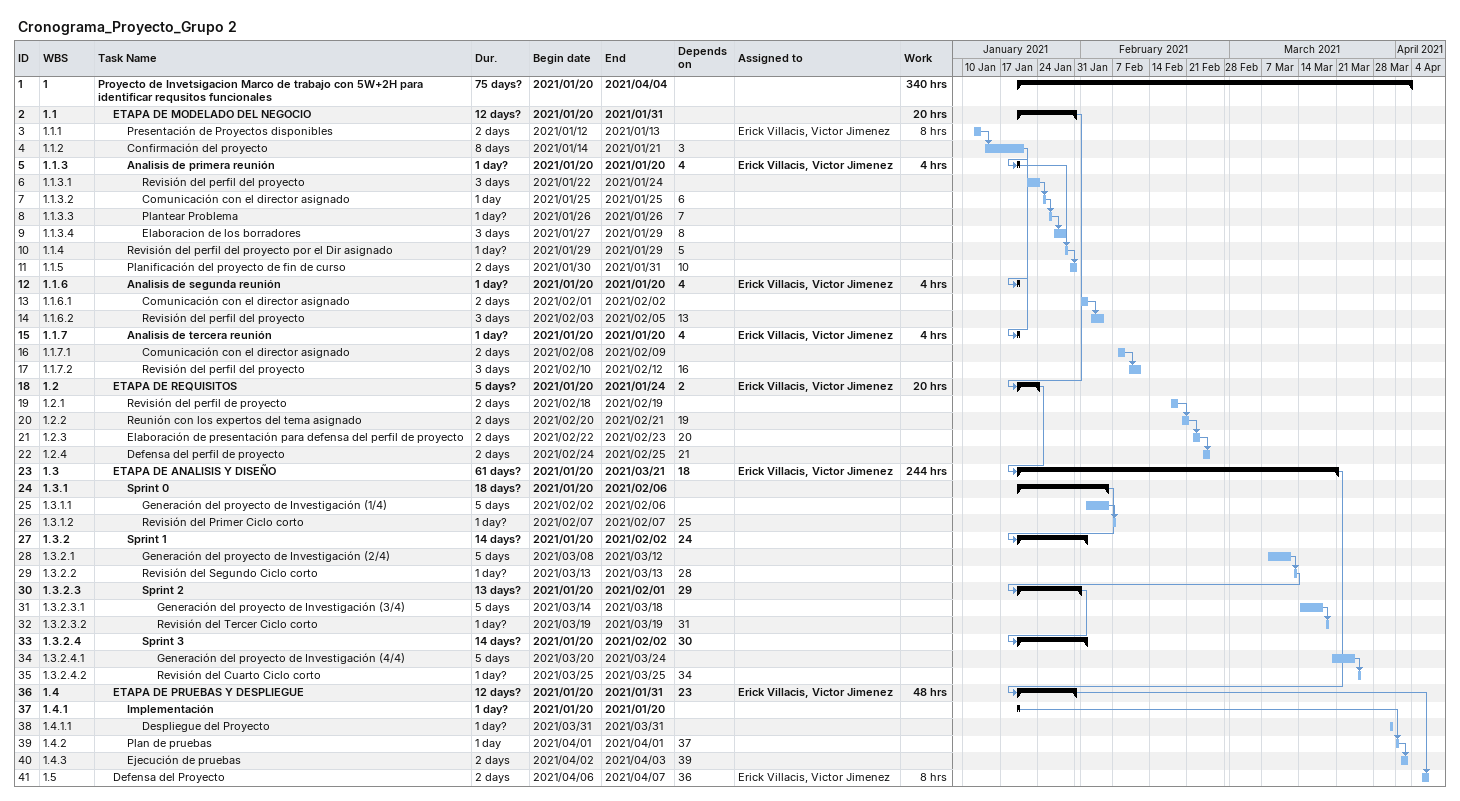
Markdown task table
Cronograma_Proyecto_Grupo 2

| ID | WBS | Task | Duration | Start | Finish | Predecessors | Resources | Work (h) |
|---|---|---|---|---|---|---|---|---|
| 1 | 1 | **Proyecto de Invetsigacion Marco de trabajo con 5W+2H para identificar requsitos funcionales** | 75d? | 2021-01-20 | 2021-04-04 |  |  | 340 |
| 2 | 1.1 | **ETAPA DE MODELADO DEL NEGOCIO** | 12d? | 2021-01-20 | 2021-01-31 |  |  | 20 |
| 3 | 1.1.1 | Presentación de Proyectos disponibles | 2d | 2021-01-12 | 2021-01-13 |  | Erick Villacis, Victor Jimenez | 8 |
| 4 | 1.1.2 | Confirmación del proyecto | 8d | 2021-01-14 | 2021-01-21 | 3 |  |  |
| 5 | 1.1.3 | **Analisis de primera reunión** | 1d? | 2021-01-20 | 2021-01-20 | 4 | Erick Villacis, Victor Jimenez | 4 |
| 6 | 1.1.3.1 | Revisión del perfil del proyecto | 3d | 2021-01-22 | 2021-01-24 |  |  |  |
| 7 | 1.1.3.2 | Comunicación con el director asignado | 1d | 2021-01-25 | 2021-01-25 | 6 |  |  |
| 8 | 1.1.3.3 | Plantear Problema | 1d? | 2021-01-26 | 2021-01-26 | 7 |  |  |
| 9 | 1.1.3.4 | Elaboracion de los borradores | 3d | 2021-01-27 | 2021-01-29 | 8 |  |  |
| 10 | 1.1.4 | Revisión del perfil del proyecto por el Dir asignado | 1d? | 2021-01-29 | 2021-01-29 | 5 |  |  |
| 11 | 1.1.5 | Planificación del proyecto de fin de curso | 2d | 2021-01-30 | 2021-01-31 | 10 |  |  |
| 12 | 1.1.6 | **Analisis de segunda reunión** | 1d? | 2021-01-20 | 2021-01-20 | 4 | Erick Villacis, Victor Jimenez | 4 |
| 13 | 1.1.6.1 | Comunicación con el director asignado | 2d | 2021-02-01 | 2021-02-02 |  |  |  |
| 14 | 1.1.6.2 | Revisión del perfil del proyecto | 3d | 2021-02-03 | 2021-02-05 | 13 |  |  |
| 15 | 1.1.7 | **Analisis de tercera reunión** | 1d? | 2021-01-20 | 2021-01-20 | 4 | Erick Villacis, Victor Jimenez | 4 |
| 16 | 1.1.7.1 | Comunicación con el director asignado | 2d | 2021-02-08 | 2021-02-09 |  |  |  |
| 17 | 1.1.7.2 | Revisión del perfil del proyecto | 3d | 2021-02-10 | 2021-02-12 | 16 |  |  |
| 18 | 1.2 | **ETAPA DE REQUISITOS** | 5d? | 2021-01-20 | 2021-01-24 | 2 | Erick Villacis, Victor Jimenez | 20 |
| 19 | 1.2.1 | Revisión del perfil de proyecto | 2d | 2021-02-18 | 2021-02-19 |  |  |  |
| 20 | 1.2.2 | Reunión con los expertos del tema asignado | 2d | 2021-02-20 | 2021-02-21 | 19 |  |  |
| 21 | 1.2.3 | Elaboración de presentación para defensa del perfil de proyecto | 2d | 2021-02-22 | 2021-02-23 | 20 |  |  |
| 22 | 1.2.4 | Defensa del perfil de proyecto | 2d | 2021-02-24 | 2021-02-25 | 21 |  |  |
| 23 | 1.3 | **ETAPA DE ANALISIS Y DISEÑO** | 61d? | 2021-01-20 | 2021-03-21 | 18 | Erick Villacis, Victor Jimenez | 244 |
| 24 | 1.3.1 | **Sprint 0** | 18d? | 2021-01-20 | 2021-02-06 |  |  |  |
| 25 | 1.3.1.1 | Generación del proyecto de Investigación (1/4) | 5d | 2021-02-02 | 2021-02-06 |  |  |  |
| 26 | 1.3.1.2 | Revisión del Primer Ciclo corto | 1d? | 2021-02-07 | 2021-02-07 | 25 |  |  |
| 27 | 1.3.2 | **Sprint 1** | 14d? | 2021-01-20 | 2021-02-02 | 24 |  |  |
| 28 | 1.3.2.1 | Generación del proyecto de Investigación (2/4) | 5d | 2021-03-08 | 2021-03-12 |  |  |  |
| 29 | 1.3.2.2 | Revisión del Segundo Ciclo corto | 1d? | 2021-03-13 | 2021-03-13 | 28 |  |  |
| 30 | 1.3.2.3 | **Sprint 2** | 13d? | 2021-01-20 | 2021-02-01 | 29 |  |  |
| 31 | 1.3.2.3.1 | Generación del proyecto de Investigación (3/4) | 5d | 2021-03-14 | 2021-03-18 |  |  |  |
| 32 | 1.3.2.3.2 | Revisión del Tercer Ciclo corto | 1d? | 2021-03-19 | 2021-03-19 | 31 |  |  |
| 33 | 1.3.2.4 | **Sprint 3** | 14d? | 2021-01-20 | 2021-02-02 | 30 |  |  |
| 34 | 1.3.2.4.1 | Generación del proyecto de Investigación (4/4) | 5d | 2021-03-20 | 2021-03-24 |  |  |  |
| 35 | 1.3.2.4.2 | Revisión del Cuarto Ciclo corto | 1d? | 2021-03-25 | 2021-03-25 | 34 |  |  |
| 36 | 1.4 | **ETAPA DE PRUEBAS Y DESPLIEGUE** | 12d? | 2021-01-20 | 2021-01-31 | 23 | Erick Villacis, Victor Jimenez | 48 |
| 37 | 1.4.1 | **Implementación** | 1d? | 2021-01-20 | 2021-01-20 |  |  |  |
| 38 | 1.4.1.1 | Despliegue del Proyecto | 1d? | 2021-03-31 | 2021-03-31 |  |  |  |
| 39 | 1.4.2 | Plan de pruebas | 1d | 2021-04-01 | 2021-04-01 | 37 |  |  |
| 40 | 1.4.3 | Ejecución de pruebas | 2d | 2021-04-02 | 2021-04-03 | 39 |  |  |
| 41 | 1.5 | Defensa del Proyecto | 2d | 2021-04-06 | 2021-04-07 | 36 | Erick Villacis, Victor Jimenez | 8 |
